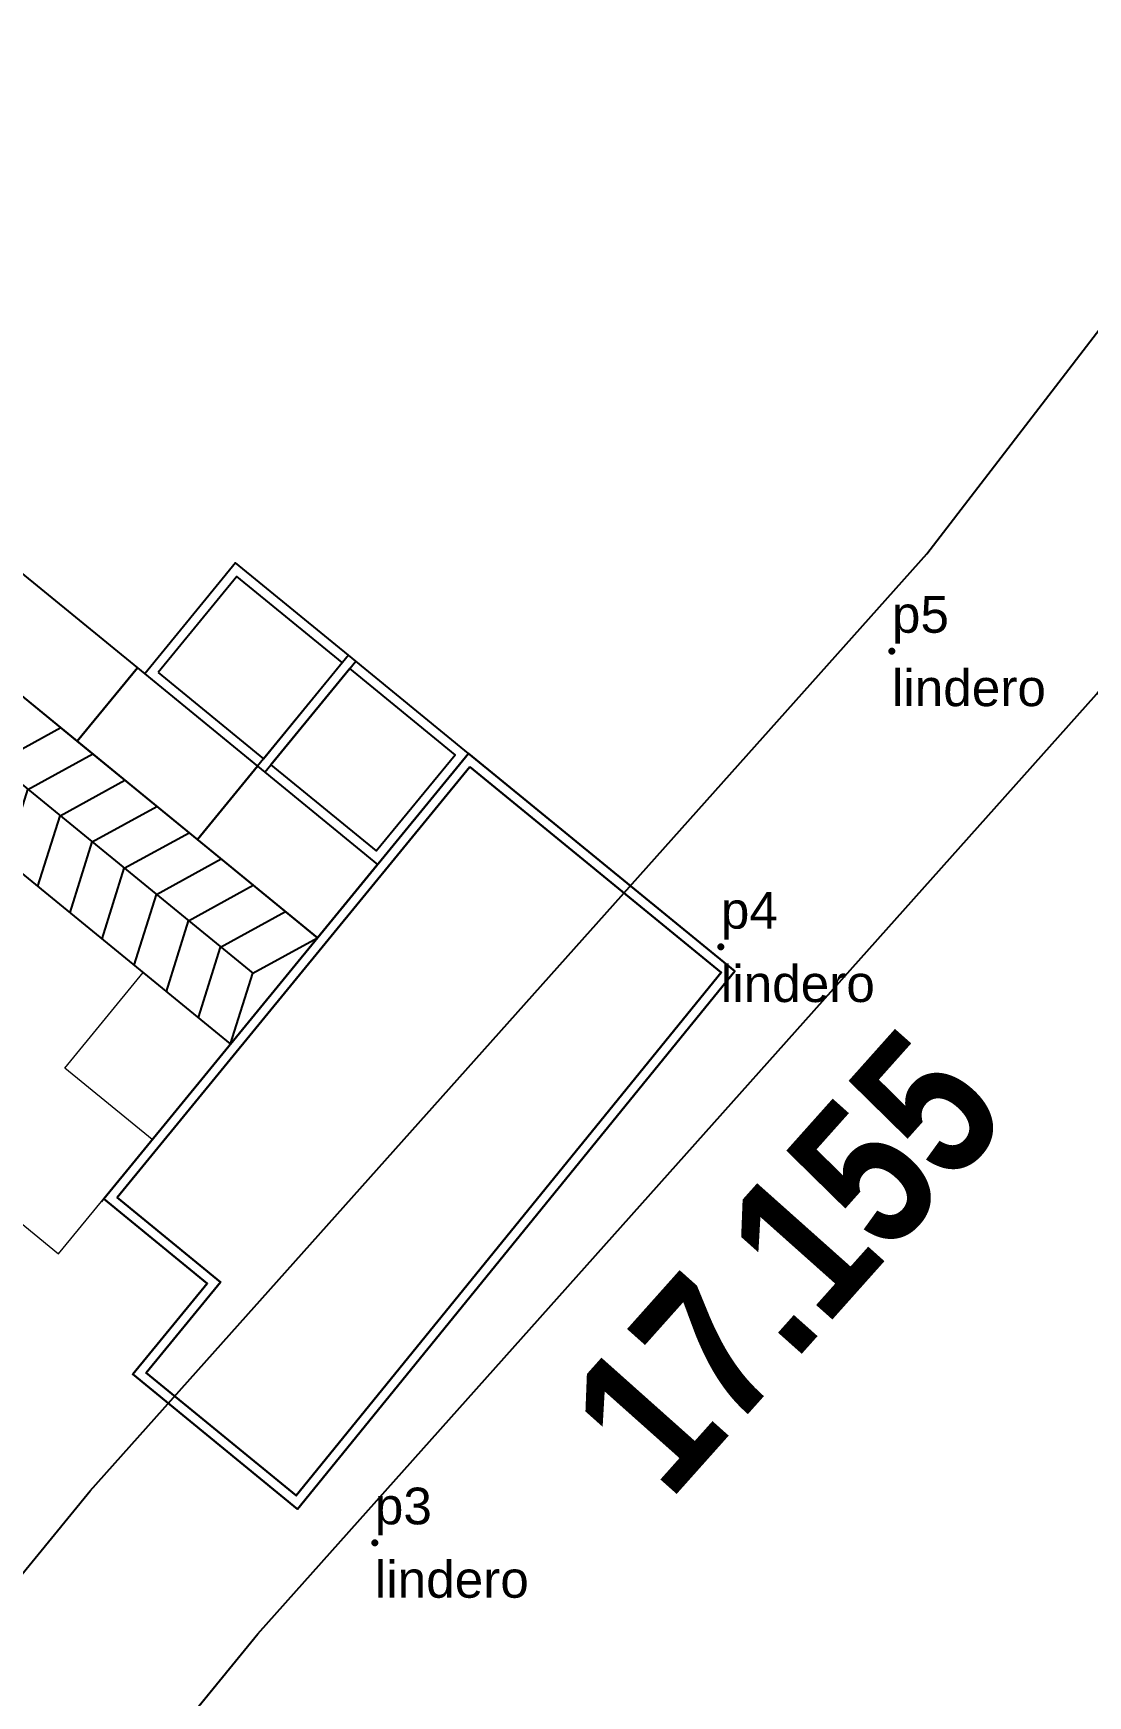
# Model space of a CAD drawing. Header units: metres. Extents: x 859577 to 860336, y 1645916 to 1646650.
# Drawn here: x 860007.22 to 860021.57, y 1646029.11 to 1646051.76 of the extents above; entities that cross this region are included whole.
import ezdxf
from ezdxf.enums import TextEntityAlignment as Align

# ---------------------------------------------------------------- set-up
doc = ezdxf.new("R2010")
doc.units = ezdxf.units.M
for name, color, linetype in [('_LINDERO', 6, 'Continuous'), ('_SENDERO', 5, 'Continuous'), ('A-SENDEROS', 97, 'Continuous'), ('CVL_CUADCON_TIT', 7, 'Continuous')]:
    doc.layers.add(name, color=color, linetype=linetype)
doc.layers.add('A-JARDINERIA', color=3, linetype='Continuous', lineweight=0)
doc.layers.add('lindero', color=174, linetype='Continuous', lineweight=100)
doc.styles.add('Narrow-Negrita', font='ARIALNB.TTF')
doc.styles.get("Standard").update_dxf_attribs({"font": 'arial.ttf'})

# ---------------------------------------------------------------- blocks, each defined once
blk = doc.blocks.new('06092026_CAMPO')
at = {"layer": 'lindero'}
for p in [(860018.907, 1646043.343, 42.377), (860016.578, 1646039.312, 42.166), (860011.867, 1646031.196, 42.331)]:
    blk.add_point(p, dxfattribs=at)
for s, p in [('p5', (860018.907, 1646043.593)), ('lindero', (860018.907, 1646042.593)), ('p4', (860016.578, 1646039.562)), ('lindero', (860016.578, 1646038.562)), ('p3', (860011.867, 1646031.446)), ('lindero', (860011.867, 1646030.446))]:
    blk.add_text(s, height=0.5, dxfattribs=at).set_placement(p)

msp = doc.modelspace()

# ---------------------------------------------------------------- linework, layer by layer
at = {"ltscale": 0.03}
for points in [[(860008.14431, 1646035.84304), (860008.14431, 1646035.84304), (860008.83589, 1646036.68777), (860008.83589, 1646036.68777), (860009.90354, 1646037.99184), (859997.92555, 1646047.79825), (859999.10877, 1646049.2435), (860011.08677, 1646039.43709), (860013.14246, 1646041.948)], [(860009.90354, 1646037.99184), (860011.08677, 1646039.43709)]]:
    msp.add_lwpolyline(points, dxfattribs=at)
at = {"color": 251, "true_color": 0x636466}
msp.add_lwpolyline([(859998.51716, 1646048.52088), (860010.20373, 1646038.95305)], dxfattribs=at)
at = {"ltscale": 0.03}
for points in [[(860008.73415, 1646043.03322), (860010.37004, 1646041.6939), (860011.60715, 1646043.20496), (860009.97126, 1646044.54428)], [(860007.81497, 1646042.11571), (860006.17908, 1646043.45503), (860006.99766, 1646044.45488), (860008.63356, 1646043.11557)], [(860008.91709, 1646043.05145), (860010.35181, 1646041.87685), (860011.42421, 1646043.18673), (860009.98949, 1646044.36134)], [(860010.26946, 1646041.77626), (860011.90535, 1646040.43694), (860013.14246, 1646041.948), (860011.50656, 1646043.28732)], [(860009.45087, 1646040.7764), (860007.81497, 1646042.11571), (860008.63356, 1646043.11557), (860010.26946, 1646041.77626)], [(860010.4524, 1646041.79449), (860011.88712, 1646040.61988), (860012.95952, 1646041.92977), (860011.5248, 1646043.10437)], [(860011.08677, 1646039.43709), (860009.45087, 1646040.7764), (860010.26946, 1646041.77626), (860011.90535, 1646040.43694)]]:
    msp.add_lwpolyline(points, close=True, dxfattribs=at)
at = {"color": 251, "ltscale": 0.03, "true_color": 0x636466}
for points in [[(860006.40647, 1646040.8549), (860006.70666, 1646041.81611), (860007.5897, 1646042.30014)], [(860006.84361, 1646040.49701), (860007.1438, 1646041.45823), (860008.02683, 1646041.94226)], [(860007.28074, 1646040.13913), (860007.58093, 1646041.10034), (860008.46397, 1646041.58438)], [(860007.71787, 1646039.78125), (860008.01806, 1646040.74246), (860008.9011, 1646041.2265)], [(860008.15501, 1646039.42337), (860008.4552, 1646040.38458), (860009.33823, 1646040.86862)], [(860008.59214, 1646039.06548), (860008.89233, 1646040.0267), (860009.77537, 1646040.51073)], [(860009.02927, 1646038.7076), (860009.32946, 1646039.66882), (860010.2125, 1646040.15285)], [(860009.46641, 1646038.34972), (860009.7666, 1646039.31093), (860010.64963, 1646039.79497)], [(860009.90354, 1646037.99184), (860010.20373, 1646038.95305), (860011.08677, 1646039.43709)]]:
    msp.add_lwpolyline(points, dxfattribs=at)
at = {"lineweight": 30, "flags": 128}
for points in [[(860013.14246, 1646041.948), (860016.76669, 1646038.98084), (860010.81456, 1646031.65369), (860008.57066, 1646033.49078), (860009.58423, 1646034.72879), (860008.17598, 1646035.88173)], [(860013.1607, 1646041.76506), (860016.58413, 1646038.96229), (860010.79594, 1646031.83695), (860008.7536, 1646033.50901), (860009.76717, 1646034.74703), (860008.35893, 1646035.89996)]]:
    msp.add_lwpolyline(points, close=True, dxfattribs=at)
at = {"layer": '_LINDERO', "color": 7, "flags": 128}
for points in [[(859905.49351, 1645953.75313), (859905.96475, 1645953.28564), (859926.33733, 1645934.11429), (859984.14108, 1646002.69257), (860007.9917, 1646031.90118), (860019.38209, 1646044.66999), (860048.84012, 1646083.00983), (860053.73519, 1646087.72899), (860094.80219, 1646136.08319), (860126.61658, 1646172.93886)], [(859867.95, 1645985.069), (859894.074, 1645960.856), (859903.88, 1645951.128), (859926.589, 1645929.758), (859986.45, 1646000.777), (860010.274, 1646029.953), (860021.694, 1646042.755), (860051.083, 1646081.005), (860055.925, 1646085.673), (860097.081, 1646134.132), (860128.9, 1646170.993)]]:
    msp.add_lwpolyline(points, dxfattribs=at)
at = {"layer": 'A-JARDINERIA', "color": 251, "ltscale": 0.03, "true_color": 0x636466}
msp.add_lwpolyline([(859997.92555, 1646047.79825), (859995.56327, 1646044.91287), (860001.17799, 1646040.35738), (860001.34822, 1646040.21802), (860001.33872, 1646040.20641), (860001.32921, 1646040.1948), (860002.62913, 1646039.13056), (860002.73049, 1646039.25436), (860003.22569, 1646038.84893), (860003.12434, 1646038.72513), (860005.32181, 1646036.92605), (860005.35982, 1646036.97248), (860005.73897, 1646036.66207), (860005.71996, 1646036.63886), (860007.56151, 1646035.13118), (860008.14431, 1646035.84304), (860008.14431, 1646035.84304), (860008.83589, 1646036.68777), (860007.64557, 1646037.66229), (860008.71321, 1646038.96636)], close=True, dxfattribs=at)
at = {"layer": 'A-SENDEROS', "lineweight": 9, "flags": 128}
msp.add_lwpolyline([(860126.61658, 1646172.93886), (860094.80219, 1646136.08319), (860053.73519, 1646087.72899), (860048.84012, 1646083.00983), (860019.38209, 1646044.66999), (860007.9917, 1646031.90118), (859984.14108, 1646002.69257), (859926.33733, 1645934.11429), (859905.96475, 1645953.28564), (859905.49351, 1645953.75313), (859902.96043, 1645952.04026), (859926.589, 1645929.758), (859986.45, 1646000.777), (860010.274, 1646029.953), (860021.694, 1646042.755), (860051.083, 1646081.005), (860055.925, 1646085.673), (860097.081, 1646134.132), (860128.9, 1646170.993)], dxfattribs=at)
at = {"layer": 'CVL_CUADCON_TIT', "color": 7, "lineweight": 20, "ltscale": 0.5, "true_color": 0xffffff, "flags": 128}
msp.add_lwpolyline([(860126.61658, 1646172.93886), (860094.80219, 1646136.08319), (860053.73519, 1646087.72899), (860048.84012, 1646083.00983), (860019.38209, 1646044.66999), (860007.9917, 1646031.90118), (859984.14108, 1646002.69257), (859926.33733, 1645934.11429), (859905.96475, 1645953.28564), (859905.49351, 1645953.75313), (859902.96043, 1645952.04026), (859926.589, 1645929.758), (859986.45, 1646000.777), (860010.274, 1646029.953), (860021.694, 1646042.755), (860051.083, 1646081.005), (860055.925, 1646085.673), (860097.081, 1646134.132), (860128.9, 1646170.993)], dxfattribs=at)

# ---------------------------------------------------------------- block references
msp.add_blockref('06092026_CAMPO', (0, 0))

# ---------------------------------------------------------------- texts
at = {"layer": '_SENDERO', "color": 7, "style": 'Narrow-Negrita'}
msp.add_text('17.155', height=2, rotation=48.265503, dxfattribs=at).set_placement((860017.47648, 1646035.02264), align=Align.MIDDLE)
msp.add_text('17.155', height=2, rotation=48.265503, dxfattribs=at).set_placement((860017.47648, 1646035.02264), align=Align.MIDDLE)

doc.saveas('drawing.dxf')
